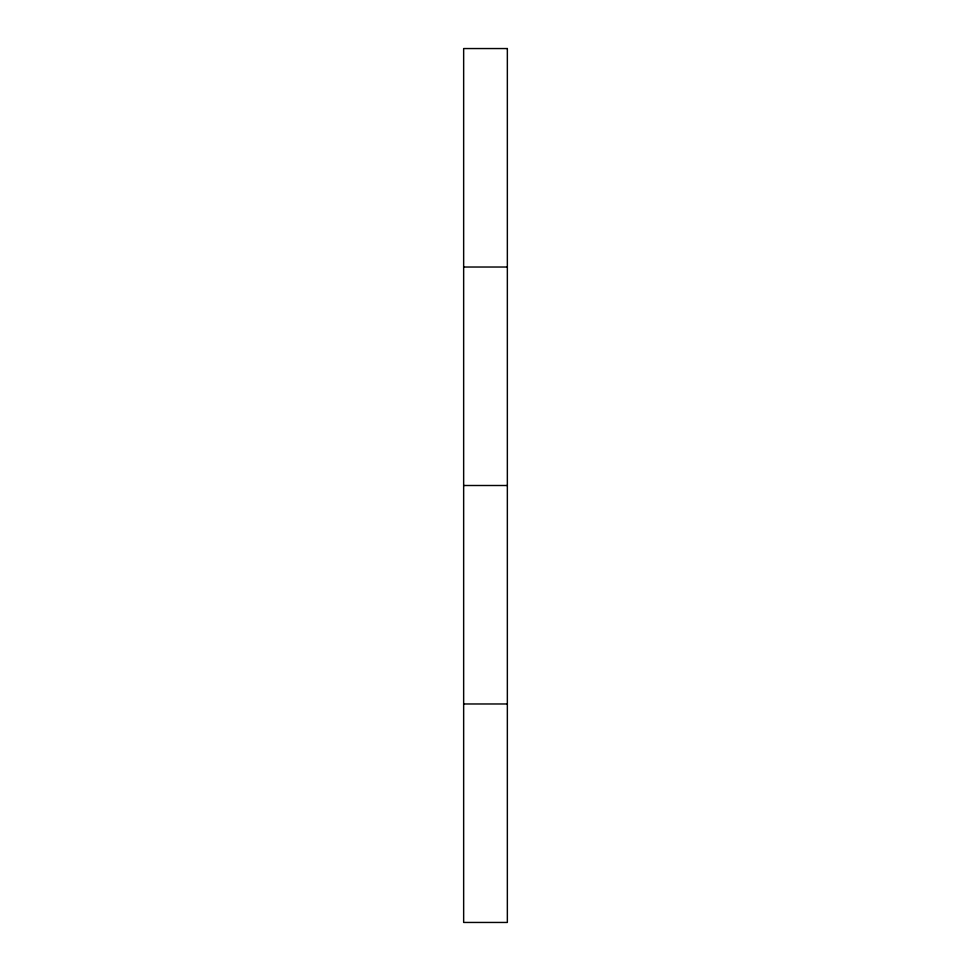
<?xml version="1.0" encoding="UTF-8"?>
<svg xmlns="http://www.w3.org/2000/svg" width="971" height="971" viewBox="0 0 971 971"><rect width="100%" height="100%" fill="white"/><g stroke="black" fill="none" stroke-linecap="round" stroke-linejoin="round"><path stroke-width="1.46" d="M463.653 267.025L507.348 267.025M463.653 485.5L507.348 485.5M463.653 703.975L507.348 703.975M507.348 48.55L463.653 48.55L463.653 922.45L507.348 922.45L507.348 48.55"/></g></svg>
